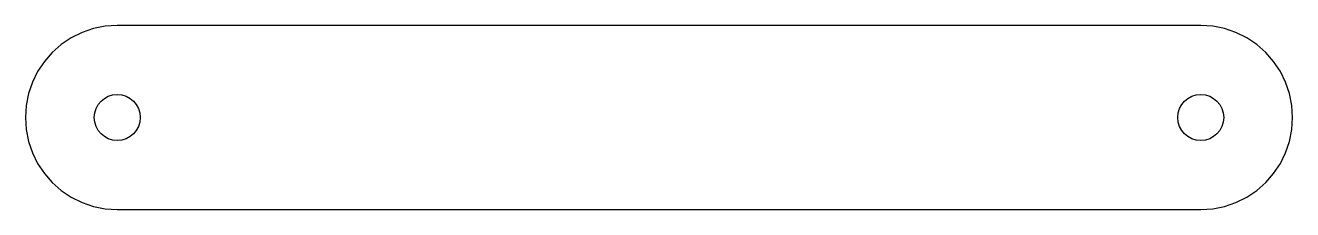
# Model space of a CAD drawing. Header units: millimetres. Extents: x -20 to 256, y -20 to 20.
import ezdxf

# ---------------------------------------------------------------- set-up
doc = ezdxf.new("R2010")
doc.units = ezdxf.units.MM

msp = doc.modelspace()

# ---------------------------------------------------------------- linework, layer by layer
at = {"layer": 'CUT'}
for p, q in [((-5.176, 19.319), (-7.654, 18.478)), ((-2.611, 19.829), (-5.176, 19.319)), ((0, 20), (-2.611, 19.829)), ((235.8, 20), (0, 20)), ((238.411, 19.829), (235.8, 20)), ((240.976, 19.319), (238.411, 19.829)), ((243.454, 18.478), (240.976, 19.319)), ((-10, 17.32), (-12.175, 15.867)), ((-7.654, 18.478), (-10, 17.32)), ((245.8, 17.32), (243.454, 18.478)), ((247.975, 15.867), (245.8, 17.32)), ((-14.142, 14.142), (-15.867, 12.175)), ((-12.175, 15.867), (-14.142, 14.142)), ((249.942, 14.142), (247.975, 15.867)), ((251.667, 12.175), (249.942, 14.142)), ((-15.867, 12.175), (-17.32, 10)), ((253.12, 10), (251.667, 12.175)), ((-17.32, 10), (-18.478, 7.654)), ((254.278, 7.654), (253.12, 10)), ((-18.478, 7.654), (-19.319, 5.176)), ((255.119, 5.176), (254.278, 7.654)), ((-19.319, 5.176), (-19.829, 2.611)), ((255.629, 2.611), (255.119, 5.176)), ((-19.829, 2.611), (-20, 0)), ((-20, 0), (-19.829, -2.611)), ((255.8, 0), (255.629, 2.611)), ((255.629, -2.611), (255.8, 0)), ((-19.829, -2.611), (-19.319, -5.176)), ((255.119, -5.176), (255.629, -2.611)), ((-19.319, -5.176), (-18.478, -7.654)), ((254.278, -7.654), (255.119, -5.176)), ((-18.478, -7.654), (-17.32, -10)), ((253.12, -10), (254.278, -7.654)), ((-17.32, -10), (-15.867, -12.175)), ((251.667, -12.175), (253.12, -10)), ((-15.867, -12.175), (-14.142, -14.142)), ((249.942, -14.142), (251.667, -12.175)), ((-14.142, -14.142), (-12.175, -15.867)), ((-12.175, -15.867), (-10, -17.32)), ((245.8, -17.32), (247.975, -15.867)), ((247.975, -15.867), (249.942, -14.142)), ((-10, -17.32), (-7.654, -18.478)), ((-7.654, -18.478), (-5.176, -19.319)), ((240.976, -19.319), (243.454, -18.478)), ((243.454, -18.478), (245.8, -17.32)), ((-5.176, -19.319), (-2.611, -19.829)), ((-2.611, -19.829), (0, -20)), ((0, -20), (235.8, -20)), ((235.8, -20), (238.411, -19.829)), ((238.411, -19.829), (240.976, -19.319))]:
    msp.add_line(p, q, dxfattribs=at)
for centre in [(0, 0), (235.8, 0)]:
    msp.add_circle(centre, 5, dxfattribs=at)

doc.saveas('drawing.dxf')
